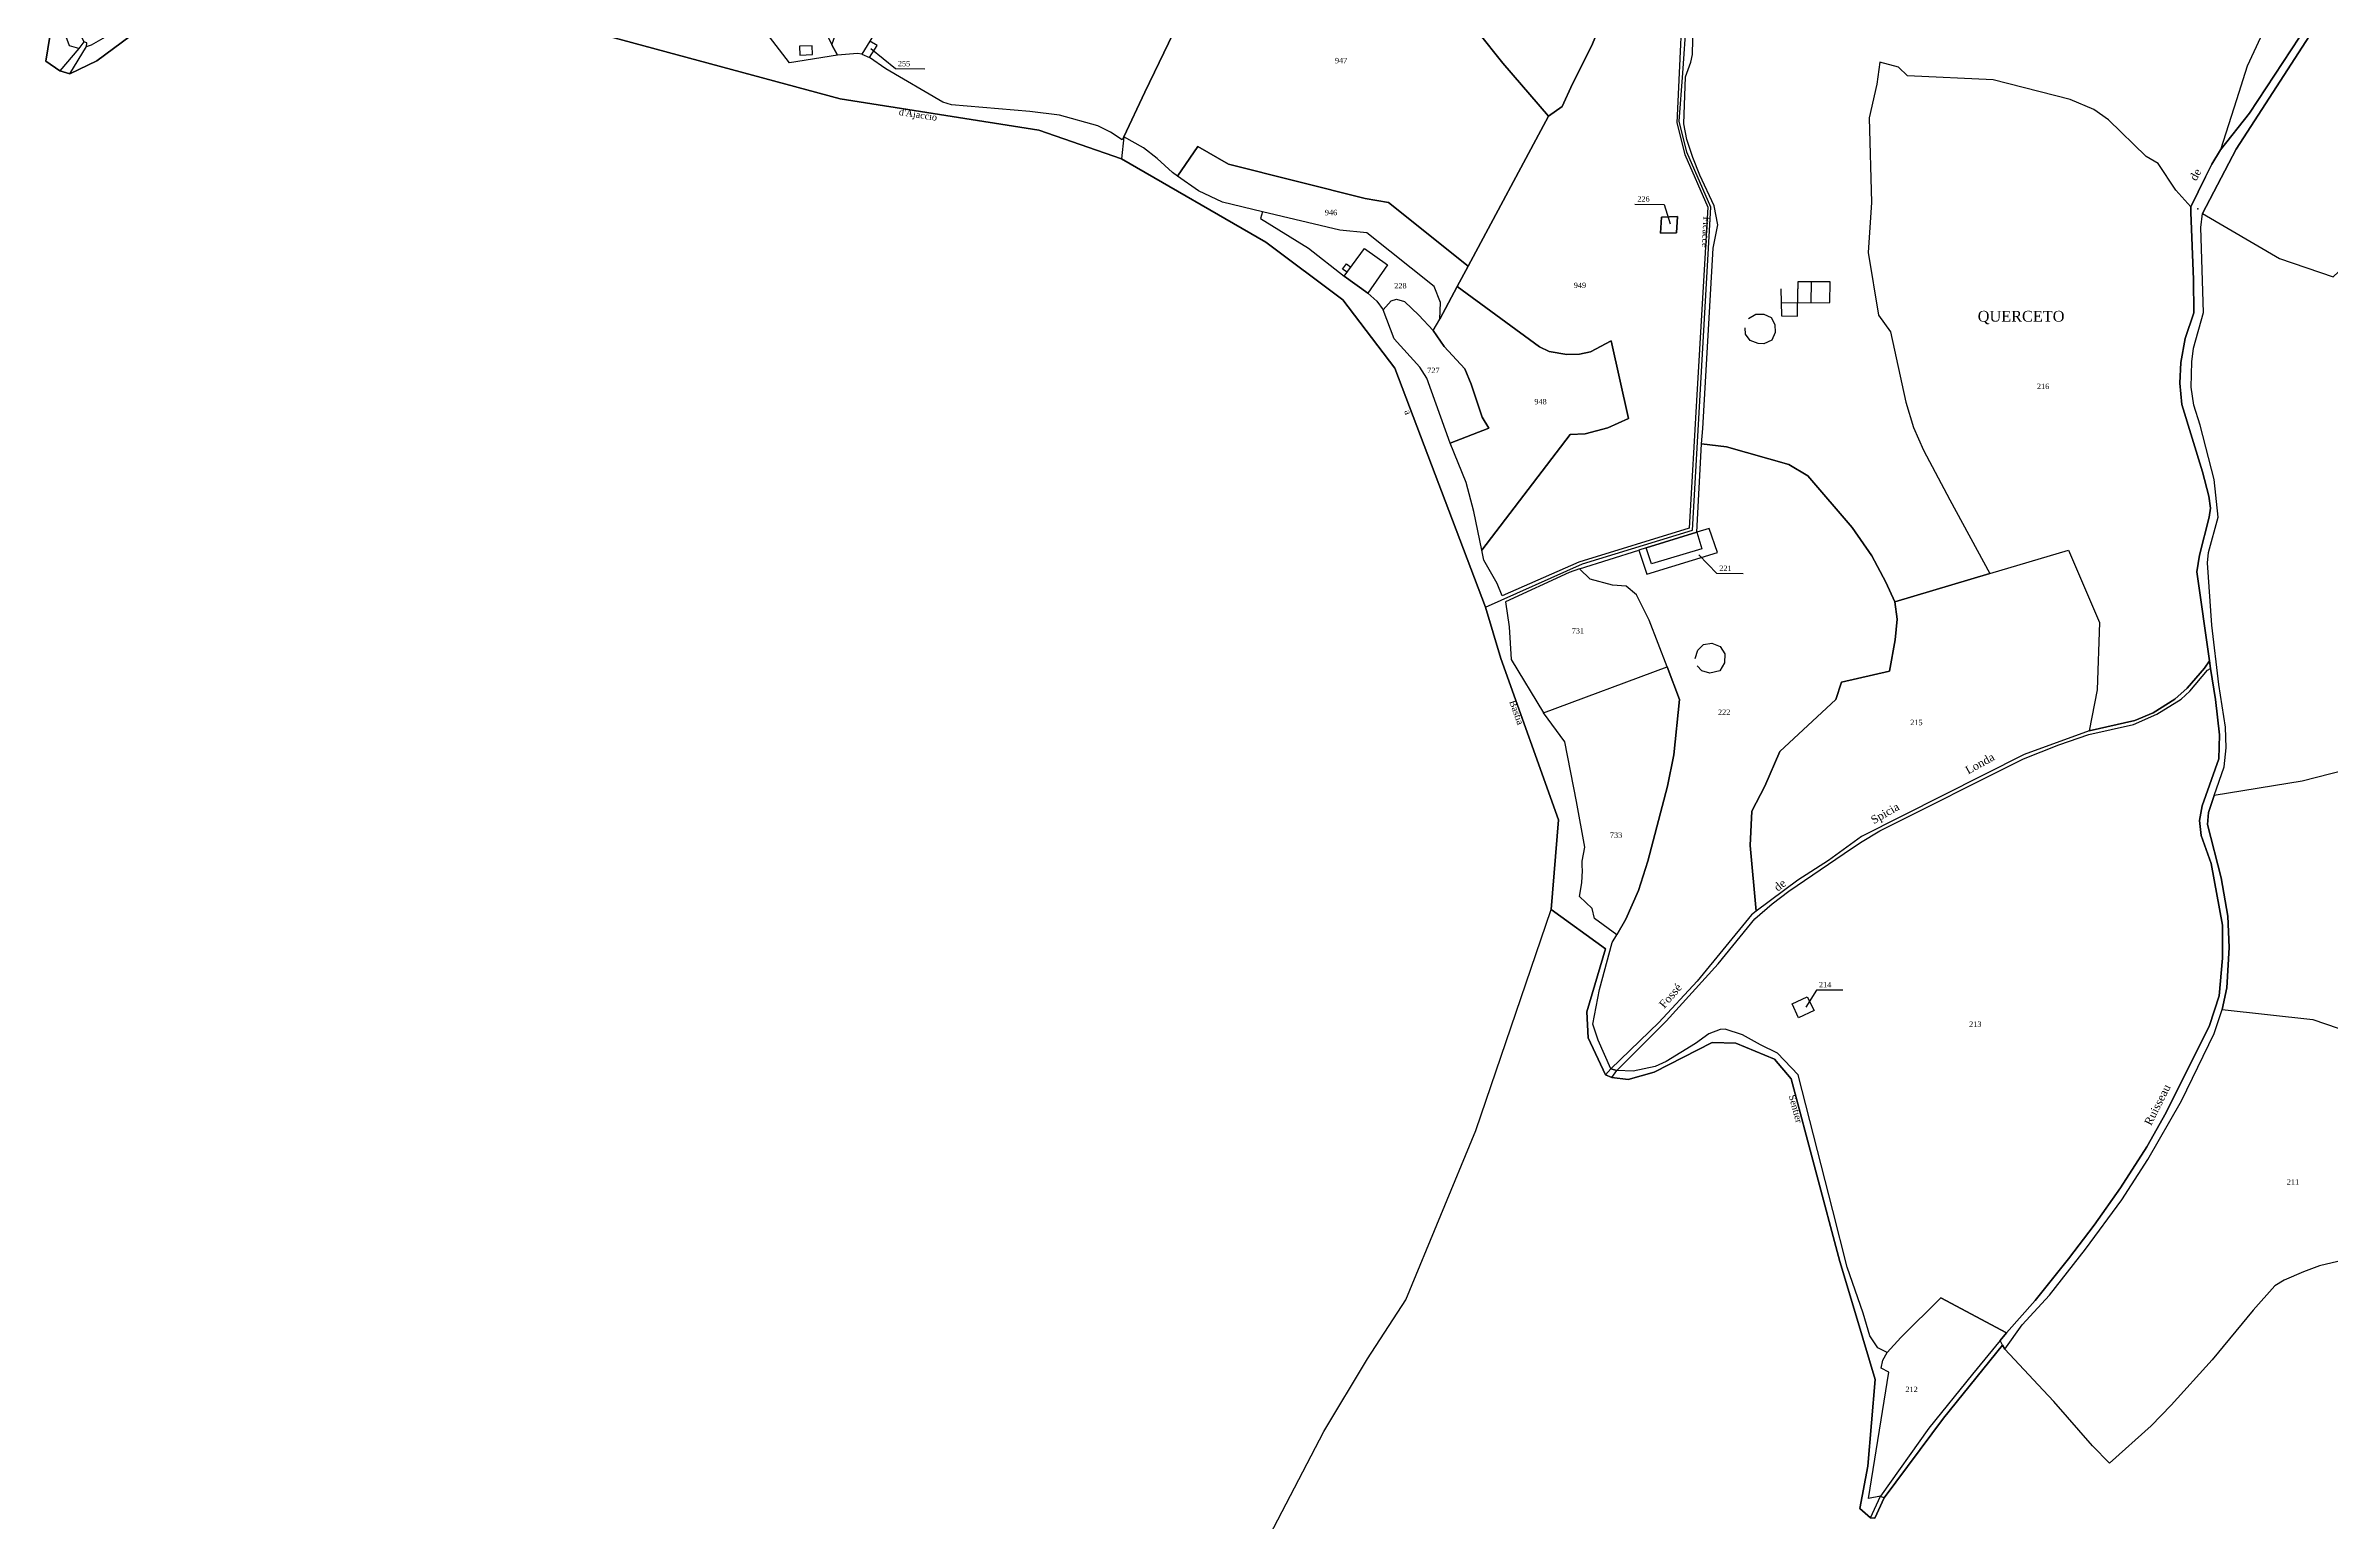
# Model space of a CAD drawing. Extents: x 1208104 to 1212743, y 6150498 to 6153217.
# Drawn here: x 1208239 to 1209087, y 6151406 to 6151953 of the extents above; entities that cross this region are included whole.
import ezdxf

# ---------------------------------------------------------------- set-up
doc = ezdxf.new("R2010")
doc.units = 0
doc.linetypes.add('CONTINU', pattern=[0])
doc.layers.get('0').update_dxf_attribs({"linetype": 'CONTINU'})
for name, color, linetype in [('1FLECHEFL', 7, 'CONTINU'), ('1LIEUDIT', 7, 'CONTINU'), ('1PARCELLE', 7, 'CONTINU'), ('1SECTION', 7, 'CONTINU'), ('1SUBDSECT', 7, 'CONTINU'), ('1TRONFLUV', 7, 'CONTINU'), ('1TROUPARCELLE', 7, 'CONTINU'), ('1ZONCOMM', 7, 'CONTINU'), ('3BATIDUR', 7, 'CONTINU'), ('3FISCLINE', 7, 'CONTINUOUS'), ('3FLECHEPAR', 7, 'CONTINU'), ('3LIEUDITTEX', 7, 'CONTINU'), ('3PARCELLETEX', 7, 'CONTINU'), ('3PONT', 7, 'CONTINU'), ('3SENTIER', 7, 'CONTINU'), ('3TRONFLUVTEX', 7, 'CONTINU'), ('3ZONCOMMTEX', 7, 'CONTINU')]:
    doc.layers.add(name, color=color, linetype=linetype)
doc.styles.get("Standard").update_dxf_attribs({"font": 'Times New Roman'})

# ---------------------------------------------------------------- blocks, each defined once
blk = doc.blocks.new('FLECHRU1')
blk.add_point((0, 0))

msp = doc.modelspace()

# ---------------------------------------------------------------- linework, layer by layer
at = {"layer": '1LIEUDIT'}
for points in [[(1208658.98, 6151961.7), (1208646.6, 6151936.07), (1208638.81, 6151919.47), (1208637.98, 6151911.3), (1208607.29, 6151921.93), (1208533.5, 6151933.58), (1208400.03, 6151969.57)], [(1208285.07, 6151968.09), (1208257.56, 6151947.65), (1208247.54, 6151942.85), (1208243.81, 6151943.99), (1208238.52, 6151947.57), (1208240.96, 6151962.1)], [(1208658.98, 6151961.7), (1208646.6, 6151936.07), (1208638.81, 6151919.47), (1208637.98, 6151911.3), (1208691.46, 6151880.4), (1208720.09, 6151858.98), (1208739.45, 6151833.64), (1208773.01, 6151744.89), (1208778.76, 6151725.9), (1208800.12, 6151665.95), (1208797.43, 6151632.64), (1208817.62, 6151618.06), (1208810.71, 6151594.74), (1208811.16, 6151584.98), (1208817.64, 6151571.35), (1208819.98, 6151570.28), (1208825.98, 6151569.53), (1208835.63, 6151572.33), (1208857.27, 6151583.35), (1208865.97, 6151583.1), (1208880.37, 6151577.11), (1208886.54, 6151569.76), (1208904.67, 6151501.97), (1208911.11, 6151480.6), (1208917.7, 6151458.17), (1208915.02, 6151425.97), (1208912.01, 6151410.32), (1208915.97, 6151406.82), (1208917.56, 6151406.68), (1208921.09, 6151414.3), (1208943.14, 6151443.82), (1208964.96, 6151470.99), (1208964.18, 6151472.68), (1208966.47, 6151475.49), (1208977.09, 6151487.52), (1208989.47, 6151503), (1208998.99, 6151515.47), (1209008.79, 6151529.35), (1209018.64, 6151544.59), (1209025.78, 6151557.33), (1209041.92, 6151589.64), (1209045.4, 6151600.64), (1209046.66, 6151614.62), (1209046.64, 6151626.83), (1209042.46, 6151649.75), (1209038.79, 6151660.18), (1209038.11, 6151665.72), (1209039.16, 6151671.13), (1209045.29, 6151688.54), (1209045.55, 6151697.53), (1209044.07, 6151710.67), (1209042.22, 6151722.17), (1209041.84, 6151724.95), (1209037.21, 6151757.97), (1209038.18, 6151764.24), (1209041.75, 6151778.28), (1209042.26, 6151781.63), (1209041.63, 6151786.09), (1209039.22, 6151795.13), (1209031.56, 6151820.12), (1209030.87, 6151828.04), (1209031.25, 6151835.7), (1209032.82, 6151844.59), (1209036.03, 6151854.22), (1209035.87, 6151866.49), (1209034.93, 6151891.47), (1209034.94, 6151893.52), (1209040.37, 6151904.67), (1209042.74, 6151909.36), (1209045.97, 6151914.62), (1209056.74, 6151928.26), (1209075.24, 6151956.47)], [(1208818.37, 6151967.21), (1208812.38, 6151953.13), (1208805.38, 6151939.15), (1208801.59, 6151930.8), (1208796.48, 6151927.2), (1208779.51, 6151946.83), (1208770.17, 6151958.49)], [(1208818.37, 6151967.21), (1208812.38, 6151953.13), (1208805.38, 6151939.15), (1208801.59, 6151930.8), (1208796.48, 6151927.2), (1208779.51, 6151946.83), (1208770.17, 6151958.49)], [(1209093.7, 6151502.97), (1209082.75, 6151500.37), (1209076.72, 6151498.18), (1209069.6, 6151495.07), (1209066.13, 6151493.01), (1209058.05, 6151483.88), (1209042.86, 6151465.45), (1209027.67, 6151448.62), (1209020.16, 6151440.96), (1209004.75, 6151427.12), (1208998.44, 6151433.53), (1208984.03, 6151450.03), (1208980.07, 6151454.26), (1208965.92, 6151469.49), (1208964.96, 6151470.99), (1208964.18, 6151472.68), (1208966.47, 6151475.49), (1208977.09, 6151487.52), (1208989.47, 6151503), (1208998.99, 6151515.47), (1209008.79, 6151529.35), (1209018.64, 6151544.59), (1209025.78, 6151557.33), (1209041.92, 6151589.64), (1209045.4, 6151600.64), (1209046.66, 6151614.62), (1209046.64, 6151626.83), (1209042.46, 6151649.75), (1209038.79, 6151660.18), (1209038.11, 6151665.72), (1209039.16, 6151671.13), (1209045.29, 6151688.54), (1209045.55, 6151697.53), (1209044.07, 6151710.67), (1209042.22, 6151722.17), (1209041.84, 6151724.95), (1209037.21, 6151757.97), (1209038.18, 6151764.24), (1209041.75, 6151778.28), (1209042.26, 6151781.63), (1209041.63, 6151786.09), (1209039.22, 6151795.13), (1209031.56, 6151820.12), (1209030.87, 6151828.04), (1209031.25, 6151835.7), (1209032.82, 6151844.59), (1209036.03, 6151854.22), (1209035.87, 6151866.49), (1209034.93, 6151891.47), (1209034.94, 6151893.52), (1209040.37, 6151904.67), (1209042.74, 6151909.36), (1209045.97, 6151914.62), (1209056.74, 6151928.26), (1209075.24, 6151956.47)]]:
    msp.add_lwpolyline(points, dxfattribs=at)
at = {"layer": '1PARCELLE'}
for points in [[(1208818.37, 6151967.21), (1208794.64, 6152010.81), (1208802.2, 6152020.88), (1208771.13, 6152059.57), (1208761.75, 6152067.49), (1208733.58, 6152036.59), (1208742.57, 6152015.76), (1208753.58, 6151989.28), (1208756.25, 6151983.29), (1208764.44, 6151968.32), (1208770.17, 6151958.49), (1208779.51, 6151946.83), (1208796.48, 6151927.2), (1208801.59, 6151930.8), (1208805.38, 6151939.15), (1208812.38, 6151953.13), (1208818.37, 6151967.21)], [(1208530.36, 6151953.68), (1208536.76, 6151971.93), (1208529.67, 6152021.55), (1208525.23, 6152054.16), (1208543, 6152046.19), (1208563.07, 6152034.72), (1208577.18, 6152025.13), (1208566.16, 6151982.83), (1208562, 6151983.78), (1208544.55, 6151955.01), (1208541.51, 6151950.23), (1208539.95, 6151950.43), (1208532.44, 6151949.76), (1208530.36, 6151953.68)], [(1208281.76, 6151982.9), (1208278.52, 6151976.68), (1208260, 6151969.62), (1208251.2, 6151957.99), (1208252.65, 6151954.74), (1208250.87, 6151952.3), (1208247.31, 6151953.32), (1208245.75, 6151957.61), (1208246.46, 6151964.23), (1208253.39, 6151980.63), (1208257.13, 6151994.58), (1208259.54, 6152009.95), (1208261.41, 6152025.61), (1208261.88, 6152041.07), (1208272.81, 6152042.74), (1208276.12, 6152030.42), (1208277.92, 6152012.89), (1208279.08, 6151993.3), (1208279.56, 6151990.04), (1208281.76, 6151982.9)], [(1208530.36, 6151953.68), (1208532.44, 6151949.76), (1208514.72, 6151946.95), (1208507.2, 6151956.64), (1208503.92, 6151960.18), (1208499.51, 6151982.54), (1208497.78, 6151994.2), (1208497.57, 6151996.74), (1208497.53, 6151997.28), (1208496.78, 6152006.44), (1208496.49, 6152010.02), (1208496.79, 6152016.71), (1208497.39, 6152021.54), (1208530.36, 6151953.68)], [(1209143.56, 6151998.38), (1209132.95, 6152011.24), (1209136.62, 6152017.24), (1209126.27, 6152012.67), (1209099.23, 6151998.7), (1209080.39, 6151985.54), (1209072.18, 6151975.6), (1209065.93, 6151966.62), (1209060.8, 6151956.35), (1209055.85, 6151945.77), (1209051.83, 6151933.22), (1209045.97, 6151914.62), (1209056.74, 6151928.26), (1209075.24, 6151956.47), (1209081.12, 6151965.74), (1209084.27, 6151969.11), (1209091.7, 6151974.68), (1209104.9, 6151983.17), (1209111.68, 6151986.79), (1209122.43, 6151991.55), (1209133.47, 6151995.61), (1209143.56, 6151998.38)], [(1208544.55, 6151955.01), (1208541.51, 6151950.23), (1208544.36, 6151948.9), (1208547.22, 6151953.44), (1208544.55, 6151955.01)], [(1209034.94, 6151893.52), (1209029.39, 6151899.73), (1209022.81, 6151909.6), (1209018.3, 6151912.15), (1209004.35, 6151925.82), (1208998.9, 6151929.62), (1208990.16, 6151933.31), (1208961.59, 6151940.61), (1208929.72, 6151942.09), (1208926.38, 6151945.3), (1208919.44, 6151947.27), (1208918.33, 6151939.07), (1208915.47, 6151926.52), (1208916.43, 6151895.06), (1208915.13, 6151876.62), (1208918.92, 6151853.3), (1208923.37, 6151847.14), (1208929.08, 6151820.94), (1208931.92, 6151811.58), (1208935.63, 6151803.22), (1208945.4, 6151784.77), (1208960.34, 6151757.36), (1208989.53, 6151766.08), (1209001.02, 6151739.25), (1209000.17, 6151714.23), (1208997.25, 6151698.98), (1209014.11, 6151702.85), (1209021, 6151705.7), (1209029, 6151710.76), (1209033.54, 6151714.78), (1209040.07, 6151722.22), (1209041.84, 6151724.95), (1209037.21, 6151757.97), (1209038.18, 6151764.24), (1209041.75, 6151778.28), (1209042.26, 6151781.63), (1209041.63, 6151786.09), (1209039.22, 6151795.13), (1209031.56, 6151820.12), (1209030.87, 6151828.04), (1209031.25, 6151835.7), (1209032.82, 6151844.59), (1209036.03, 6151854.22), (1209035.87, 6151866.49), (1209034.93, 6151891.47), (1209034.94, 6151893.52)], [(1208756.14, 6151851.87), (1208756.39, 6151858.04), (1208754.06, 6151863.92), (1208728.97, 6151883.84), (1208718.99, 6151884.88), (1208690.25, 6151891.61), (1208675.44, 6151895.21), (1208666.52, 6151899.42), (1208658.75, 6151904.89), (1208666.31, 6151915.87), (1208677.68, 6151909.37), (1208728.4, 6151896.6), (1208737.05, 6151895.18), (1208766.66, 6151871.46), (1208762.57, 6151863.93), (1208756.14, 6151851.87)], [(1208735.12, 6151855.3), (1208738.02, 6151858.59), (1208740.07, 6151859.26), (1208743.05, 6151858.34), (1208748.36, 6151853.3), (1208753.61, 6151847.57), (1208756.14, 6151851.87), (1208756.39, 6151858.04), (1208754.06, 6151863.92), (1208728.97, 6151883.84), (1208718.99, 6151884.88), (1208690.25, 6151891.61), (1208689.56, 6151889.23), (1208707.34, 6151878.15), (1208720.61, 6151867.77), (1208729.41, 6151861.48), (1208732.69, 6151858.5), (1208735.12, 6151855.3)], [(1208844.32, 6151889.87), (1208838.4, 6151889.73), (1208838.01, 6151883.76), (1208844, 6151883.81), (1208844.32, 6151889.87)], [(1208735.12, 6151855.3), (1208738.02, 6151858.59), (1208740.07, 6151859.26), (1208743.05, 6151858.34), (1208748.36, 6151853.3), (1208753.61, 6151847.57), (1208757.7, 6151841.61), (1208765.45, 6151833.41), (1208767.8, 6151827.71), (1208771.89, 6151815.41), (1208774.35, 6151811.36), (1208759.91, 6151805.77), (1208751.29, 6151829.93), (1208748.7, 6151833.95), (1208739.15, 6151844.46), (1208735.12, 6151855.3)], [(1208753.61, 6151847.57), (1208756.14, 6151851.87), (1208762.57, 6151863.93), (1208793.12, 6151841.54), (1208796.68, 6151839.76), (1208803.28, 6151838.7), (1208807.96, 6151838.81), (1208812.05, 6151839.73), (1208819.73, 6151843.75), (1208826.11, 6151814.99), (1208818.53, 6151811.47), (1208810.05, 6151809.25), (1208804.54, 6151809.03), (1208771.73, 6151766.07), (1208768.74, 6151780.47), (1208765.86, 6151791.22), (1208759.91, 6151805.77), (1208774.35, 6151811.36), (1208771.89, 6151815.41), (1208767.8, 6151827.71), (1208765.45, 6151833.41), (1208757.7, 6151841.61), (1208753.61, 6151847.57)], [(1208924.98, 6151746.92), (1208925.88, 6151740.4), (1208925.12, 6151732.79), (1208923.1, 6151721.14), (1208905.24, 6151717.06), (1208903.14, 6151710.66), (1208882.38, 6151691.31), (1208876.78, 6151678.47), (1208871.97, 6151669.15), (1208871.39, 6151656.41), (1208873.5, 6151632.05), (1208871.85, 6151630.73), (1208851.71, 6151606.1), (1208837.47, 6151590.69), (1208819.61, 6151573.54), (1208814.84, 6151584.1), (1208812.93, 6151590.11), (1208815.36, 6151602.99), (1208820.15, 6151620.37), (1208821.85, 6151623.31), (1208825.21, 6151629.09), (1208829.93, 6151639.67), (1208833.37, 6151650.6), (1208840.63, 6151678.47), (1208843.02, 6151690.05), (1208845.12, 6151710.57), (1208840.52, 6151722.81), (1208833.86, 6151740.04), (1208829.15, 6151749.53), (1208825.31, 6151752.68), (1208820.2, 6151753.1), (1208811.93, 6151755.24), (1208808, 6151759.19), (1208829.96, 6151766.06), (1208832.94, 6151757.19), (1208859.22, 6151765.17), (1208856.12, 6151774.13), (1208851.53, 6151772.74), (1208853.27, 6151805.52), (1208862.52, 6151804.39), (1208885.63, 6151797.82), (1208892.7, 6151793.62), (1208909.24, 6151774.49), (1208916.52, 6151763.91), (1208921.76, 6151754.13), (1208924.98, 6151746.92)], [(1208829.96, 6151766.06), (1208832.94, 6151757.19), (1208859.22, 6151765.17), (1208856.12, 6151774.13), (1208851.53, 6151772.74), (1208832.75, 6151766.94), (1208829.96, 6151766.06)], [(1208960.34, 6151757.36), (1208989.53, 6151766.08), (1209001.02, 6151739.25), (1209000.17, 6151714.23), (1208997.25, 6151698.98), (1208973.09, 6151690.17), (1208912.68, 6151659.74), (1208900.46, 6151650.86), (1208889.04, 6151643.56), (1208873.5, 6151632.05), (1208871.39, 6151656.41), (1208871.97, 6151669.15), (1208876.78, 6151678.47), (1208882.38, 6151691.31), (1208903.14, 6151710.66), (1208905.24, 6151717.06), (1208923.1, 6151721.14), (1208925.12, 6151732.79), (1208925.88, 6151740.4), (1208924.98, 6151746.92), (1208960.34, 6151757.36)], [(1208840.52, 6151722.81), (1208833.86, 6151740.04), (1208829.15, 6151749.53), (1208825.31, 6151752.68), (1208820.2, 6151753.1), (1208811.93, 6151755.24), (1208808, 6151759.19), (1208804.08, 6151757.77), (1208780.51, 6151746.88), (1208781.9, 6151737.57), (1208782.64, 6151725.46), (1208794.59, 6151705.69), (1208840.52, 6151722.81)], [(1208821.85, 6151623.31), (1208813.48, 6151629.38), (1208812.72, 6151633.05), (1208807.99, 6151637.55), (1208808.86, 6151642.52), (1208809.05, 6151647.1), (1208809, 6151648.85), (1208808.94, 6151650.56), (1208809.95, 6151655.83), (1208806.82, 6151672.82), (1208802.47, 6151694.86), (1208794.59, 6151705.69), (1208840.52, 6151722.81), (1208845.12, 6151710.57), (1208843.02, 6151690.05), (1208840.63, 6151678.47), (1208833.37, 6151650.6), (1208829.93, 6151639.67), (1208825.21, 6151629.09), (1208821.85, 6151623.31)], [(1208918.69, 6151469.96), (1208915.71, 6151474.44), (1208913.26, 6151482.77), (1208907.3, 6151499.85), (1208901.98, 6151520.94), (1208889.11, 6151571.34), (1208881.45, 6151579.3), (1208875.12, 6151582.43), (1208868.54, 6151586.19), (1208862.09, 6151588.25), (1208860.25, 6151588.09), (1208856.03, 6151586.57), (1208851.01, 6151582.95), (1208840.18, 6151576.3), (1208836.02, 6151574.38), (1208827.92, 6151572.66), (1208821.77, 6151572.84), (1208840.12, 6151591.24), (1208859.49, 6151612.51), (1208873.03, 6151629.25), (1208879.46, 6151634.8), (1208885.72, 6151639.53), (1208906.18, 6151653.48), (1208912.32, 6151657.5), (1208919.46, 6151661.85), (1208972.76, 6151688.66), (1208985.97, 6151693.78), (1208997.01, 6151697.58), (1209013.63, 6151701.36), (1209022.26, 6151705.15), (1209031.31, 6151710.7), (1209034.51, 6151713.75), (1209041.15, 6151721.54), (1209042.22, 6151722.17), (1209044.07, 6151710.67), (1209045.55, 6151697.53), (1209045.29, 6151688.54), (1209039.16, 6151671.13), (1209038.11, 6151665.72), (1209038.79, 6151660.18), (1209042.46, 6151649.75), (1209046.64, 6151626.83), (1209046.66, 6151614.62), (1209045.4, 6151600.64), (1209041.92, 6151589.64), (1209025.78, 6151557.33), (1209018.64, 6151544.59), (1209008.79, 6151529.35), (1208998.99, 6151515.47), (1208989.47, 6151503), (1208977.09, 6151487.52), (1208966.47, 6151475.49), (1208942.08, 6151488.57), (1208927.21, 6151473.76), (1208922.14, 6151468.21), (1208918.69, 6151469.96)], [(1208889.3, 6151592.42), (1208886.96, 6151597.63), (1208892.45, 6151600.19), (1208895.04, 6151595.13), (1208889.3, 6151592.42)], [(1208966.47, 6151475.49), (1208964.18, 6151472.68), (1208953.84, 6151460.17), (1208937.62, 6151440.1), (1208919.78, 6151414.85), (1208915.22, 6151413.97), (1208922.84, 6151460.88), (1208919.93, 6151462.38), (1208920.58, 6151465.43), (1208922.14, 6151468.21), (1208927.21, 6151473.76), (1208942.08, 6151488.57), (1208966.47, 6151475.49)]]:
    msp.add_lwpolyline(points, close=True, dxfattribs=at)
for points in [[(1208846.9, 6151985.66), (1208844.11, 6151924.64), (1208847.04, 6151913), (1208855.56, 6151893.34), (1208851.55, 6151823.72), (1208848.73, 6151774.26), (1208807.7, 6151761.63), (1208779.23, 6151749.08), (1208777.4, 6151753.73), (1208777.4, 6151753.73), (1208772.51, 6151762.39), (1208771.73, 6151766.07), (1208804.54, 6151809.03), (1208810.05, 6151809.25), (1208818.53, 6151811.47), (1208826.11, 6151814.99), (1208819.73, 6151843.75), (1208812.05, 6151839.73), (1208807.96, 6151838.81), (1208803.28, 6151838.7), (1208796.68, 6151839.76), (1208793.12, 6151841.54), (1208762.57, 6151863.93), (1208766.66, 6151871.46), (1208796.48, 6151927.2), (1208801.59, 6151930.8), (1208805.38, 6151939.15), (1208812.38, 6151953.13), (1208818.37, 6151967.21)], [(1208658.98, 6151961.7), (1208646.6, 6151936.07), (1208638.81, 6151919.47), (1208638.14, 6151918.33), (1208633.84, 6151921.23), (1208633.84, 6151921.23), (1208629.11, 6151923.63), (1208614.94, 6151927.48), (1208603.93, 6151928.87), (1208574.83, 6151931.35), (1208571.57, 6151932.39), (1208550.48, 6151944.68), (1208544.36, 6151948.9), (1208547.22, 6151953.44)], [(1208770.17, 6151958.49), (1208779.51, 6151946.83), (1208796.48, 6151927.2), (1208766.66, 6151871.46), (1208737.05, 6151895.18), (1208728.4, 6151896.6), (1208677.68, 6151909.37), (1208666.31, 6151915.87), (1208658.75, 6151904.89), (1208656.83, 6151906.21), (1208651.2, 6151911.4), (1208646.13, 6151915.46), (1208638.81, 6151919.47), (1208646.6, 6151936.07), (1208658.98, 6151961.7)], [(1209060.8, 6151956.35), (1209055.85, 6151945.77), (1209051.83, 6151933.22), (1209045.97, 6151914.62), (1209042.74, 6151909.36), (1209040.37, 6151904.67), (1209034.94, 6151893.52), (1209029.39, 6151899.73), (1209022.81, 6151909.6), (1209018.3, 6151912.15), (1209004.35, 6151925.82), (1208998.9, 6151929.62), (1208990.16, 6151933.31), (1208961.59, 6151940.61), (1208929.72, 6151942.09), (1208926.38, 6151945.3), (1208919.44, 6151947.27), (1208918.33, 6151939.07), (1208915.47, 6151926.52), (1208916.43, 6151895.06), (1208915.13, 6151876.62), (1208918.92, 6151853.3), (1208923.37, 6151847.14), (1208929.08, 6151820.94), (1208931.92, 6151811.58), (1208935.63, 6151803.22), (1208945.4, 6151784.77), (1208960.34, 6151757.36), (1208924.98, 6151746.92), (1208921.76, 6151754.13), (1208921.76, 6151754.13), (1208916.52, 6151763.91), (1208909.24, 6151774.49), (1208892.7, 6151793.62), (1208885.63, 6151797.82), (1208862.52, 6151804.39), (1208853.27, 6151805.52), (1208853.8, 6151811.22), (1208857.56, 6151878.23), (1208859.29, 6151886.89), (1208857.97, 6151893.84), (1208852.61, 6151905.25), (1208850.01, 6151911.85), (1208847.82, 6151918.56), (1208846.73, 6151924.37), (1208847.36, 6151941.83), (1208849.32, 6151947.22), (1208849.9, 6151950.07), (1208850.29, 6151966.6)], [(1209079.04, 6151957), (1209051.76, 6151914.97), (1209039.26, 6151891.08), (1209039.26, 6151891.08), (1209067.84, 6151874.36), (1209087.8, 6151867.55), (1209102.05, 6151880.86), (1209138.44, 6151894.15), (1209161.96, 6151906.72), (1209177.95, 6151908.22), (1209182.51, 6151916.85), (1209199.82, 6151922.46), (1209217.43, 6151925.05), (1209240.49, 6151933.74), (1209276.82, 6151947.35), (1209307.42, 6151958.17)], [(1209103.35, 6151687.29), (1209076.24, 6151680.29), (1209043.65, 6151675), (1209047.33, 6151685.57), (1209048.08, 6151692.63), (1209047.77, 6151700.41), (1209045.3, 6151716.2), (1209042.69, 6151738.24), (1209041.08, 6151761.4), (1209041.44, 6151765.22), (1209045.07, 6151778.37), (1209043.63, 6151792.32), (1209038.37, 6151812.52), (1209036.04, 6151819.86), (1209035, 6151826.6), (1209035.32, 6151836), (1209035.93, 6151841.06), (1209039.65, 6151854.3), (1209038.63, 6151885.84), (1209039.26, 6151891.08), (1209039.26, 6151891.08), (1209067.84, 6151874.36), (1209087.8, 6151867.55)], [(1209103.35, 6151687.29), (1209076.24, 6151680.29), (1209043.65, 6151675), (1209041.49, 6151668.69), (1209041.14, 6151664.27), (1209046.25, 6151644.45), (1209048.67, 6151630.15), (1209049.22, 6151618.54), (1209048.26, 6151603.63), (1209046.58, 6151595.55), (1209046.58, 6151595.55), (1209080.29, 6151591.86), (1209094.34, 6151586.98)], [(1209093.7, 6151502.97), (1209082.75, 6151500.37), (1209076.72, 6151498.18), (1209069.6, 6151495.07), (1209066.13, 6151493.01), (1209058.05, 6151483.88), (1209042.86, 6151465.45), (1209027.67, 6151448.62), (1209020.16, 6151440.96), (1209004.75, 6151427.12), (1208998.44, 6151433.53), (1208984.03, 6151450.03), (1208980.07, 6151454.26), (1208965.92, 6151469.49), (1208972.35, 6151478.52), (1208982.46, 6151489.56), (1208995.83, 6151506.55), (1209009.27, 6151524.87), (1209018.94, 6151539.91), (1209031.44, 6151561.6), (1209043.58, 6151586.63), (1209046.58, 6151595.55), (1209080.29, 6151591.86), (1209094.34, 6151586.98)]]:
    msp.add_lwpolyline(points, dxfattribs=at)
at = {"layer": '1SECTION'}
for points in [[(1208692.93, 6151400.2), (1208713.01, 6151438.89), (1208729.22, 6151465.9), (1208743.54, 6151487.77), (1208769.43, 6151550.62), (1208797.43, 6151632.64), (1208800.12, 6151665.95), (1208778.76, 6151725.9), (1208773.01, 6151744.89), (1208739.45, 6151833.64), (1208720.09, 6151858.98), (1208691.46, 6151880.4), (1208637.98, 6151911.3), (1208607.29, 6151921.93), (1208533.5, 6151933.58), (1208400.03, 6151969.57)], [(1208285.07, 6151968.09), (1208257.56, 6151947.65), (1208247.54, 6151942.85), (1208243.81, 6151943.99), (1208238.52, 6151947.57), (1208240.96, 6151962.1)]]:
    msp.add_lwpolyline(points, dxfattribs=at)
at = {"layer": '1SUBDSECT'}
for points in [[(1209093.7, 6151502.97), (1209082.75, 6151500.37), (1209076.72, 6151498.18), (1209069.6, 6151495.07), (1209066.13, 6151493.01), (1209058.05, 6151483.88), (1209042.86, 6151465.45), (1209027.67, 6151448.62), (1209020.16, 6151440.96), (1209004.75, 6151427.12), (1208998.44, 6151433.53), (1208984.03, 6151450.03), (1208980.07, 6151454.26), (1208965.92, 6151469.49), (1208964.96, 6151470.99), (1208943.14, 6151443.82), (1208921.09, 6151414.3), (1208917.56, 6151406.68), (1208915.97, 6151406.82), (1208912.01, 6151410.32), (1208915.02, 6151425.97), (1208917.7, 6151458.17), (1208911.11, 6151480.6), (1208904.67, 6151501.97), (1208886.54, 6151569.76), (1208880.37, 6151577.11), (1208865.97, 6151583.1), (1208857.27, 6151583.35), (1208835.63, 6151572.33), (1208825.98, 6151569.53), (1208819.98, 6151570.28), (1208817.64, 6151571.35), (1208811.16, 6151584.98), (1208810.71, 6151594.74), (1208817.62, 6151618.06), (1208797.43, 6151632.64), (1208800.12, 6151665.95), (1208778.76, 6151725.9), (1208773.01, 6151744.89), (1208739.45, 6151833.64), (1208720.09, 6151858.98), (1208691.46, 6151880.4), (1208637.98, 6151911.3), (1208607.29, 6151921.93), (1208533.5, 6151933.58), (1208400.03, 6151969.57)], [(1208285.07, 6151968.09), (1208257.56, 6151947.65), (1208247.54, 6151942.85), (1208243.81, 6151943.99), (1208238.52, 6151947.57), (1208240.96, 6151962.1)]]:
    msp.add_lwpolyline(points, dxfattribs=at)
at = {"layer": '1TRONFLUV'}
msp.add_lwpolyline([(1209075.24, 6151956.47), (1209056.74, 6151928.26), (1209045.97, 6151914.62), (1209042.74, 6151909.36), (1209040.37, 6151904.67), (1209034.94, 6151893.52), (1209034.93, 6151891.47), (1209035.87, 6151866.49), (1209036.03, 6151854.22), (1209032.82, 6151844.59), (1209031.25, 6151835.7), (1209030.87, 6151828.04), (1209031.56, 6151820.12), (1209039.22, 6151795.13), (1209041.63, 6151786.09), (1209042.26, 6151781.63), (1209041.75, 6151778.28), (1209038.18, 6151764.24), (1209037.21, 6151757.97), (1209041.84, 6151724.95), (1209042.22, 6151722.17), (1209044.07, 6151710.67), (1209045.55, 6151697.53), (1209045.29, 6151688.54), (1209039.16, 6151671.13), (1209038.11, 6151665.72), (1209038.79, 6151660.18), (1209042.46, 6151649.75), (1209046.64, 6151626.83), (1209046.66, 6151614.62), (1209045.4, 6151600.64), (1209041.92, 6151589.64), (1209025.78, 6151557.33), (1209018.64, 6151544.59), (1209008.79, 6151529.35), (1208998.99, 6151515.47), (1208989.47, 6151503), (1208977.09, 6151487.52), (1208966.47, 6151475.49), (1208964.18, 6151472.68), (1208953.84, 6151460.17), (1208937.62, 6151440.1), (1208919.78, 6151414.85), (1208919.78, 6151414.85), (1208921.09, 6151414.3), (1208943.14, 6151443.82), (1208964.96, 6151470.99), (1208965.92, 6151469.49), (1208972.35, 6151478.52), (1208982.46, 6151489.56), (1208995.83, 6151506.55), (1209009.27, 6151524.87), (1209018.94, 6151539.91), (1209031.44, 6151561.6), (1209043.58, 6151586.63), (1209046.58, 6151595.55), (1209048.26, 6151603.63), (1209049.22, 6151618.54), (1209048.67, 6151630.15), (1209046.25, 6151644.45), (1209041.14, 6151664.27), (1209041.49, 6151668.69), (1209043.65, 6151675), (1209047.33, 6151685.57), (1209048.08, 6151692.63), (1209047.77, 6151700.41), (1209045.3, 6151716.2), (1209042.69, 6151738.24), (1209041.08, 6151761.4), (1209041.44, 6151765.22), (1209045.07, 6151778.37), (1209043.63, 6151792.32), (1209038.37, 6151812.52), (1209036.04, 6151819.86), (1209035, 6151826.6), (1209035.32, 6151836), (1209035.93, 6151841.06), (1209039.65, 6151854.3), (1209038.63, 6151885.84), (1209039.26, 6151891.08), (1209051.76, 6151914.97), (1209079.04, 6151957)], dxfattribs=at)
msp.add_lwpolyline([(1209042.22, 6151722.17), (1209041.84, 6151724.95), (1209040.07, 6151722.22), (1209033.54, 6151714.78), (1209029, 6151710.76), (1209021, 6151705.7), (1209014.11, 6151702.85), (1208997.25, 6151698.98), (1208973.09, 6151690.17), (1208912.68, 6151659.74), (1208900.46, 6151650.86), (1208889.04, 6151643.56), (1208873.5, 6151632.05), (1208871.85, 6151630.73), (1208851.71, 6151606.1), (1208837.47, 6151590.69), (1208819.61, 6151573.54), (1208821.77, 6151572.84), (1208840.12, 6151591.24), (1208859.49, 6151612.51), (1208873.03, 6151629.25), (1208879.46, 6151634.8), (1208885.72, 6151639.53), (1208906.18, 6151653.48), (1208912.32, 6151657.5), (1208919.46, 6151661.85), (1208972.76, 6151688.66), (1208985.97, 6151693.78), (1208997.01, 6151697.58), (1209013.63, 6151701.36), (1209022.26, 6151705.15), (1209031.31, 6151710.7), (1209034.51, 6151713.75), (1209041.15, 6151721.54), (1209042.22, 6151722.17)], close=True, dxfattribs=at)
at = {"layer": '1TROUPARCELLE'}
for points in [[(1208838.4, 6151889.73), (1208844.32, 6151889.87), (1208844, 6151883.81), (1208838.01, 6151883.76), (1208838.4, 6151889.73)], [(1208886.96, 6151597.63), (1208892.45, 6151600.19), (1208895.04, 6151595.13), (1208889.3, 6151592.42), (1208886.96, 6151597.63)]]:
    msp.add_lwpolyline(points, close=True, dxfattribs=at)
at = {"layer": '1ZONCOMM'}
for points in [[(1208400.03, 6151969.57), (1208533.5, 6151933.58), (1208607.29, 6151921.93), (1208637.98, 6151911.3), (1208691.46, 6151880.4), (1208720.09, 6151858.98), (1208739.45, 6151833.64), (1208773.01, 6151744.89), (1208778.76, 6151725.9), (1208800.12, 6151665.95), (1208797.43, 6151632.64)], [(1208400.03, 6151969.57), (1208533.5, 6151933.58), (1208607.29, 6151921.93), (1208637.98, 6151911.3), (1208691.46, 6151880.4), (1208720.09, 6151858.98), (1208739.45, 6151833.64), (1208773.01, 6151744.89), (1208778.76, 6151725.9), (1208800.12, 6151665.95), (1208797.43, 6151632.64)], [(1208400.03, 6151969.57), (1208533.5, 6151933.58), (1208607.29, 6151921.93), (1208637.98, 6151911.3), (1208691.46, 6151880.4), (1208720.09, 6151858.98), (1208739.45, 6151833.64), (1208773.01, 6151744.89), (1208778.76, 6151725.9), (1208800.12, 6151665.95), (1208797.43, 6151632.64)], [(1208400.03, 6151969.57), (1208533.5, 6151933.58), (1208607.29, 6151921.93), (1208637.98, 6151911.3), (1208691.46, 6151880.4), (1208720.09, 6151858.98), (1208739.45, 6151833.64), (1208773.01, 6151744.89), (1208778.76, 6151725.9), (1208800.12, 6151665.95), (1208797.43, 6151632.64)], [(1208240.96, 6151962.1), (1208238.52, 6151947.57), (1208243.81, 6151943.99), (1208247.54, 6151942.85), (1208257.56, 6151947.65), (1208285.07, 6151968.09)], [(1208240.96, 6151962.1), (1208238.52, 6151947.57), (1208243.81, 6151943.99), (1208247.54, 6151942.85), (1208257.56, 6151947.65), (1208285.07, 6151968.09)], [(1208240.96, 6151962.1), (1208238.52, 6151947.57), (1208243.81, 6151943.99), (1208247.54, 6151942.85), (1208257.56, 6151947.65), (1208285.07, 6151968.09)], [(1208240.96, 6151962.1), (1208238.52, 6151947.57), (1208243.81, 6151943.99), (1208247.54, 6151942.85), (1208257.56, 6151947.65), (1208285.07, 6151968.09)], [(1208773.01, 6151744.89), (1208809.05, 6151760.98), (1208849.93, 6151773.53), (1208856.7, 6151893.34), (1208847.84, 6151913.81), (1208844.97, 6151925.3), (1208846.35, 6151943.18), (1208847.64, 6151962.98)], [(1208773.01, 6151744.89), (1208809.05, 6151760.98), (1208849.93, 6151773.53), (1208856.7, 6151893.34), (1208847.84, 6151913.81), (1208844.97, 6151925.3), (1208846.35, 6151943.18), (1208847.64, 6151962.98)], [(1208773.01, 6151744.89), (1208809.05, 6151760.98), (1208849.93, 6151773.53), (1208856.7, 6151893.34), (1208847.84, 6151913.81), (1208844.97, 6151925.3), (1208846.35, 6151943.18), (1208847.64, 6151962.98)], [(1208915.97, 6151406.82), (1208912.01, 6151410.32), (1208915.02, 6151425.97), (1208917.7, 6151458.17), (1208911.11, 6151480.6), (1208904.67, 6151501.97), (1208886.54, 6151569.76), (1208880.37, 6151577.11), (1208865.97, 6151583.1), (1208857.27, 6151583.35), (1208835.63, 6151572.33), (1208825.98, 6151569.53), (1208819.98, 6151570.28), (1208817.64, 6151571.35), (1208811.16, 6151584.98), (1208810.71, 6151594.74), (1208817.62, 6151618.06), (1208797.43, 6151632.64)], [(1208915.97, 6151406.82), (1208912.01, 6151410.32), (1208915.02, 6151425.97), (1208917.7, 6151458.17), (1208911.11, 6151480.6), (1208904.67, 6151501.97), (1208886.54, 6151569.76), (1208880.37, 6151577.11), (1208865.97, 6151583.1), (1208857.27, 6151583.35), (1208835.63, 6151572.33), (1208825.98, 6151569.53), (1208819.98, 6151570.28), (1208817.64, 6151571.35), (1208811.16, 6151584.98), (1208810.71, 6151594.74), (1208817.62, 6151618.06), (1208797.43, 6151632.64)]]:
    msp.add_lwpolyline(points, dxfattribs=at)
at = {"layer": '3BATIDUR'}
for points in [[(1208518.33, 6151953.11), (1208518.51, 6151949.77), (1208523.23, 6151950.11), (1208523.07, 6151953.31), (1208518.33, 6151953.11)], [(1208544.55, 6151955.01), (1208541.51, 6151950.23), (1208544.36, 6151948.9), (1208547.22, 6151953.44), (1208544.55, 6151955.01)], [(1208838.4, 6151889.73), (1208844.32, 6151889.87), (1208844, 6151883.81), (1208838.01, 6151883.76), (1208838.4, 6151889.73)], [(1208729.41, 6151861.48), (1208720.61, 6151867.77), (1208728.16, 6151878.06), (1208736.69, 6151872.04), (1208729.41, 6151861.48)], [(1208832.75, 6151766.94), (1208851.53, 6151772.74), (1208853.41, 6151766.6), (1208834.72, 6151760.96), (1208832.75, 6151766.94)], [(1208886.96, 6151597.63), (1208892.45, 6151600.19), (1208895.04, 6151595.13), (1208889.3, 6151592.42), (1208886.96, 6151597.63)]]:
    msp.add_lwpolyline(points, close=True, dxfattribs=at)
at = {"layer": '3FISCLINE'}
for points in [[(1208721.65, 6151869.2), (1208720.03, 6151870.34), (1208721.48, 6151872.34), (1208723.06, 6151871.11)], [(1208882.73, 6151863.11), (1208882.96, 6151853.08), (1208888.88, 6151852.95), (1208888.99, 6151863.02)], [(1208882.85, 6151857.86), (1208900.9, 6151857.99), (1208901, 6151865.65), (1208888.98, 6151865.68), (1208888.99, 6151863.02)], [(1208893.98, 6151865.67), (1208893.89, 6151857.93)], [(1208870.69, 6151852), (1208873.41, 6151853.69), (1208876.36, 6151853.69), (1208879.07, 6151852.47), (1208880.5, 6151849.86), (1208880.64, 6151846.84), (1208879.34, 6151844.07), (1208876.46, 6151842.67), (1208874.28, 6151842.73), (1208871.31, 6151843.84), (1208869.56, 6151846.26), (1208869.53, 6151848.6)], [(1208850.92, 6151725.86), (1208851.84, 6151728.96), (1208854.04, 6151731.07), (1208857.09, 6151731.54), (1208860.18, 6151730.28), (1208861.97, 6151727.63), (1208861.77, 6151724.22), (1208860.02, 6151721.31), (1208856.41, 6151720.35), (1208853.36, 6151721.32), (1208851.62, 6151723.17)]]:
    msp.add_lwpolyline(points, dxfattribs=at)
at = {"layer": '3FLECHEPAR'}
for points in [[(1208564.92, 6151944.66), (1208554, 6151944.69), (1208544.85, 6151952.15)], [(1208828.51, 6151894.45), (1208839.42, 6151894.43), (1208841.57, 6151887.26)], [(1208868.72, 6151757.32), (1208858.94, 6151757.34), (1208852.33, 6151764.37)], [(1208905.73, 6151602.74), (1208895.95, 6151602.76), (1208892.05, 6151596.37)]]:
    msp.add_lwpolyline(points, dxfattribs=at)
at = {"layer": '3PONT'}
for points in [[(1208253.82, 6151954.41), (1208252.65, 6151954.74), (1208250.87, 6151952.3), (1208243.81, 6151943.99), (1208247.54, 6151942.85), (1208253.7, 6151953.03), (1208253.82, 6151954.41)], [(1208821.77, 6151572.84), (1208819.61, 6151573.54), (1208817.64, 6151571.35), (1208819.98, 6151570.28), (1208821.77, 6151572.84)], [(1208919.78, 6151414.85), (1208921.09, 6151414.3), (1208917.56, 6151406.68), (1208915.97, 6151406.82), (1208919.78, 6151414.85)]]:
    msp.add_lwpolyline(points, close=True, dxfattribs=at)
at = {"layer": '3SENTIER'}
msp.add_lwpolyline([(1208253.7, 6151953.03), (1208255.54, 6151953.66), (1208263.36, 6151958.05)], dxfattribs=at)

# ---------------------------------------------------------------- block references
at = {"layer": '1FLECHEFL', "rotation": 61.4}
msp.add_blockref('FLECHRU1', (1209037.52, 6151892.79), dxfattribs=at)

# ---------------------------------------------------------------- texts
at = {"layer": '3LIEUDITTEX'}
msp.add_text('QUERCETO', height=4, dxfattribs=at).set_placement((1208955.81, 6151850.9))
at = {"layer": '3PARCELLETEX'}
for s, p in [('255', (1208554.91, 6151945.69)), ('947', (1208717.17, 6151946.81)), ('946', (1208713.42, 6151890.4)), ('226', (1208829.43, 6151895.45)), ('228', (1208739.19, 6151863.22)), ('949', (1208805.85, 6151863.37)), ('727', (1208751.44, 6151831.78)), ('216', (1208977.79, 6151825.87)), ('948', (1208791.21, 6151820.19)), ('221', (1208859.86, 6151758.34)), ('731', (1208805.08, 6151735.11)), ('222', (1208859.39, 6151704.9)), ('215', (1208930.76, 6151701.1)), ('733', (1208819.26, 6151659.3)), ('214', (1208896.87, 6151603.76)), ('213', (1208952.62, 6151589.11)), ('211', (1209070.56, 6151530.51)), ('212', (1208928.98, 6151453.52))]:
    msp.add_text(s, height=2, dxfattribs=at).set_placement(p)
at = {"layer": '3TRONFLUVTEX'}
for s, rotation, p in [('de', 60.7, (1209036.89, 6151902.9)), ('Londa', 28.8, (1208952.25, 6151682.78)), ('Spicia', 29.9, (1208917.23, 6151664.3)), ('de', 38.5, (1208881.61, 6151639.22)), ('Fossé', 49.5, (1208839.49, 6151595.73)), ('Ruisseau', 63.3, (1209020.17, 6151552.22))]:
    msp.add_text(s, height=3, rotation=rotation, dxfattribs=at).set_placement(p)
at = {"layer": '3ZONCOMMTEX'}
for s, rotation, p in [("d'Ajaccio", 351.2, (1208555.13, 6151927.63)), ("d'Ajaccio", 351.2, (1208555.13, 6151927.63)), ("d'Ajaccio", 351.2, (1208555.13, 6151927.63)), ("d'Ajaccio", 351.2, (1208555.13, 6151927.63)), ('Ficacce', 266.9, (1208854.01, 6151889.96)), ('Ficacce', 266.9, (1208854.01, 6151889.96)), ('Ficacce', 266.9, (1208854.01, 6151889.96)), ('à ', 290.8, (1208742.83, 6151817.63)), ('à ', 290.8, (1208742.83, 6151817.63)), ('à ', 290.8, (1208742.83, 6151817.63)), ('à ', 290.8, (1208742.83, 6151817.63)), ('Bastia', 289.8, (1208781.83, 6151709.83)), ('Bastia', 289.8, (1208781.83, 6151709.83)), ('Bastia', 289.8, (1208781.83, 6151709.83)), ('Bastia', 289.8, (1208781.83, 6151709.83)), ('Sentier', 285.2, (1208885.61, 6151563.51)), ('Sentier', 285.2, (1208885.61, 6151563.51))]:
    msp.add_text(s, height=2.5, rotation=rotation, dxfattribs=at).set_placement(p)

doc.saveas('drawing.dxf')
